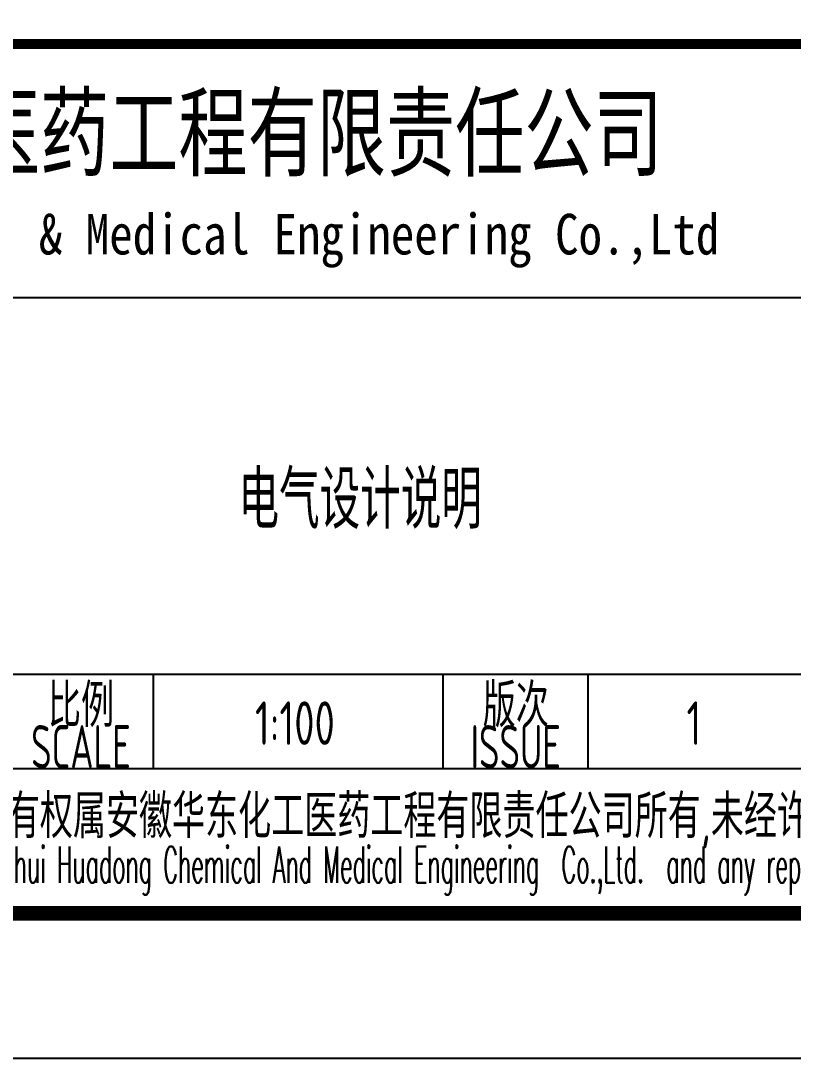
# Model space of a CAD drawing. Extents: x 1234595 to 2088511, y -80443 to 75292.
# Drawn here: x 1323243 to 1328573, y 14580 to 21741 of the extents above; entities that cross this region are included whole.
import ezdxf
from ezdxf.enums import TextEntityAlignment as Align

# ---------------------------------------------------------------- set-up
doc = ezdxf.new("R2010")
doc.units = 0
doc.header["$LTSCALE"] = 1000
doc.header["$MEASUREMENT"] = 0
doc.layers.get('0').update_dxf_attribs({"linetype": 'CONTINUOUS'})
doc.layers.add('DIM_SYMB', color=3, linetype='CONTINUOUS')
doc.layers.add('PUB_TITLE', color=4, linetype='CONTINUOUS')
doc.styles.add('ECEC_TQ', font='txt_l.shx', dxfattribs={"bigfont": 'hztxt_l.shx'})
doc.styles.add('sceie', font='sceie.shx', dxfattribs={"width": 0.7, "bigfont": 'sceic.shx'})
doc.styles.add('TSSD_Rein', font='Tssdeng.shx', dxfattribs={"width": 0.7, "bigfont": 'hztxt.shx'})
doc.styles.add('宋体', font='', dxfattribs={"width": 0.7})
doc.styles.get('宋体').set_extended_font_data('SimSun')

msp = doc.modelspace()

# ---------------------------------------------------------------- linework, layer by layer
for p, q in [((1317658.5, 19829.7), (1328658.5, 19829.7)), ((1323158.5, 17229.7), (1335658.5, 17229.7)), ((1324158.5, 16579.7), (1324158.5, 17229.7)), ((1326158.5, 16579.7), (1326158.5, 17229.7)), ((1327158.5, 16579.7), (1327158.5, 17229.7)), ((1317658.5, 16579.7), (1335658.5, 16579.7)), ((1317658.5, 15579.7), (1335658.5, 15579.7))]:
    msp.add_line(p, q)
at = {"const_width": 70}
msp.add_lwpolyline([(1335658.5, 21579.7), (1317658.5, 21579.7)], dxfattribs=at)
at = {"layer": 'PUB_TITLE'}
msp.add_lwpolyline([(1277258.5, 14579.7), (1336658.5, 14579.7), (1336658.5, 56579.7), (1277258.5, 56579.7)], close=True, dxfattribs=at)
at = {"layer": 'PUB_TITLE', "const_width": 100}
msp.add_lwpolyline([(1279758.5, 15579.7), (1335658.5, 15579.7), (1335658.5, 55579.7), (1279758.5, 55579.7)], close=True, dxfattribs=at)

# ---------------------------------------------------------------- texts
for s, height, style, width, p in [('安徽华东化工医药工程有限责任公司', 500, '宋体', 0.7, (1323853.4, 20979.7)), ('Anhui Huadong Chemical & Medical Engineering Co.,Ltd', 280, '宋体', 0.85, (1323853.4, 20229.7)), ('比例', 300, 'sceie', 0.8, (1323658.5, 17029.7)), ('版次', 300, 'sceie', 0.8, (1326658.5, 17029.7)), ('1:100', 300, 'sceie', 0.8, (1325134.4, 16892.8)), ('1', 300, 'sceie', 0.8, (1327887.9, 16892.8)), ('SCALE', 300, 'sceie', 0.7, (1323658.5, 16729.7)), ('ISSUE', 300, 'sceie', 0.7, (1326658.5, 16729.7)), ('本文件专有权属安徽华东化工医药工程有限责任公司所有,未经许可不得复制或转让给第三方', 300, 'sceie', 0.8, (1326829.6, 16230.8)), ('The proprietary right of this document belongs to Anhui Huadong Chemical And Medical Engineering  Co.,Ltd.  and any replication or transfer to the 3rd. side is forbidden without its permission. ', 250, 'ECEC_TQ', 0.45, (1326658.5, 15879.7))]:
    msp.add_text(s, height=height, dxfattribs=dict(style=style, width=width)).set_placement(p, align=Align.MIDDLE)
at = {"layer": 'DIM_SYMB', "color": 7, "linetype": 'ByBlock', "style": 'TSSD_Rein', "width": 0.7}
msp.add_text('电气设计说明', height=400, dxfattribs=at).set_placement((1324744.7, 18234.6))

doc.saveas('drawing.dxf')
